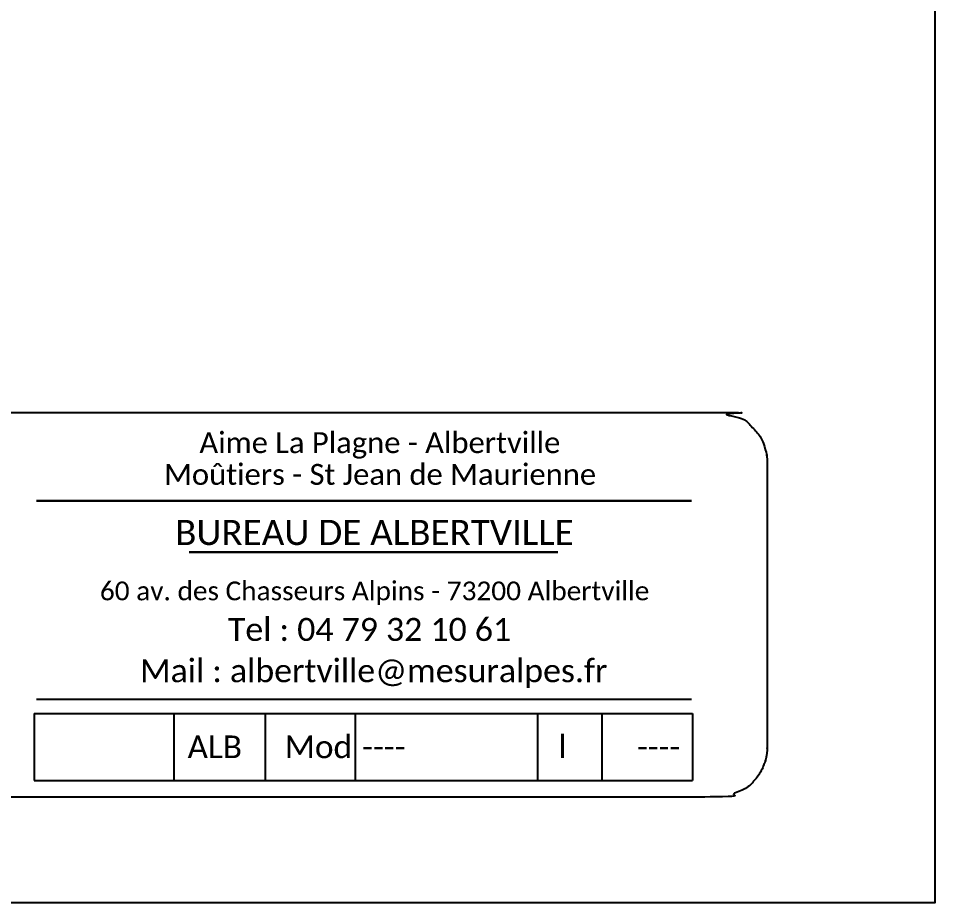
# Model space of a CAD drawing. Header units: millimetres. Extents: x -1573 to 210, y -360 to 557.
# Drawn here: x -466.7 to -396.5, y 0 to 67.7 of the extents above; entities that cross this region are included whole.
import ezdxf
from ezdxf.enums import TextEntityAlignment as Align

# ---------------------------------------------------------------- set-up
doc = ezdxf.new("R2010")
doc.units = ezdxf.units.MM
doc.header["$LTSCALE"] = 2
doc.layers.add('CARTOUCHE', color=7, linetype='Continuous')
doc.layers.add('Titre', color=7, linetype='Continuous')
doc.styles.add('Legend', font='calibri.ttf')

msp = doc.modelspace()

# ---------------------------------------------------------------- linework, layer by layer
at = {"layer": 'CARTOUCHE', "color": 32, "lineweight": 30}
msp.add_lwpolyline([(-465.266, 30.792), (-415.094, 30.792)], dxfattribs=at)
at = {"layer": 'CARTOUCHE', "color": 144, "lineweight": 30, "flags": 128}
msp.add_lwpolyline([(-453.574, 26.852), (-425.353, 26.852)], dxfattribs=at)
at = {"layer": 'CARTOUCHE', "color": 32}
msp.add_lwpolyline([(-465.266, 15.596), (-415.094, 15.596)], dxfattribs=at)
at = {"layer": 'CARTOUCHE', "color": 1, "flags": 128}
for points in [[(-465.439, 14.486), (-465.439, 9.366)], [(-465.439, 14.486), (-415.032, 14.486)], [(-454.758, 14.486), (-454.758, 9.366)], [(-447.75, 14.486), (-447.75, 9.366)], [(-440.861, 14.486), (-440.861, 9.366)], [(-426.905, 14.486), (-426.905, 9.366)], [(-421.977, 14.486), (-421.977, 9.366)], [(-415.032, 14.486), (-415.032, 9.366)], [(-465.439, 9.366), (-415.032, 9.366)]]:
    msp.add_lwpolyline(points, dxfattribs=at)
at = {"layer": 'CARTOUCHE'}
msp.add_rational_spline([(-508.066, 33.708), (-508.066, 22.817), (-508.066, 11.926), (-508.066, 8.086), (-504.226, 8.086), (-458.687, 8.086), (-413.148, 8.086), (-409.308, 8.086), (-409.308, 11.926), (-409.308, 22.817), (-409.308, 33.708), (-409.308, 37.548), (-413.148, 37.548), (-458.687, 37.548), (-504.226, 37.548), (-508.066, 37.548), (-508.066, 33.708)], [1, 1, 1, 0.707106781187, 1, 1, 1, 0.707106781187, 1, 1, 1, 0.707106781187, 1, 1, 1, 0.707106781187, 1], degree=2, knots=[0, 0, 0, 1, 1, 2.570796, 2.570796, 3.570796, 3.570796, 5.141593, 5.141593, 6.141593, 6.141593, 7.712389, 7.712389, 8.712389, 8.712389, 10.283185, 10.283185, 10.283185], dxfattribs=at)
at = {"layer": 'Titre', "color": 7}
msp.add_lwpolyline([(-606.483, 297), (-396.483, 297), (-396.483, 0), (-606.483, 0), (-606.483, 297)], dxfattribs=at)

# ---------------------------------------------------------------- texts
at = {"layer": 'CARTOUCHE', "lineweight": 30, "style": 'Legend'}
for s, p in [('Aime La Plagne - Albertville', (-425.151, 34.435)), ('Moûtiers - St Jean de Maurienne', (-422.412, 32.005))]:
    msp.add_text(s, height=1.6, rotation=0, dxfattribs=at).set_placement(p, align=Align.RIGHT)
at = {"layer": 'CARTOUCHE', "color": 144, "lineweight": 30, "style": 'Legend'}
msp.add_text('BUREAU DE ALBERTVILLE', height=1.92, rotation=0, dxfattribs=at).set_placement((-439.388, 27.395), align=Align.CENTER)
at = {"layer": 'CARTOUCHE', "color": 0, "lineweight": 15, "style": 'Legend'}
msp.add_text('60 av. des Chasseurs Alpins - 73200 Albertville', height=1.44, rotation=0, dxfattribs=at).set_placement((-439.376, 23.16), align=Align.CENTER)
for s, p in [('Tel : 04 79 32 10 61', (-428.92, 20.05)), ('Mail : albertville@mesuralpes.fr', (-421.547, 16.887))]:
    msp.add_text(s, height=1.76, rotation=0, dxfattribs=at).set_placement(p, align=Align.RIGHT)
at = {"layer": 'CARTOUCHE', "color": 1, "style": 'Legend'}
for s, height, p in [('ALB', 1.7351, (-453.701, 11.07)), ('Mod', 1.7351, (-446.26, 11.07)), ('l', 1.735, (-425.293, 11.072)), ('----', 1.7351, (-440.325, 11.07)), ('----', 1.7351, (-419.279, 11.07))]:
    msp.add_text(s, height=height, rotation=360, dxfattribs=at).set_placement(p)

doc.saveas('drawing.dxf')
